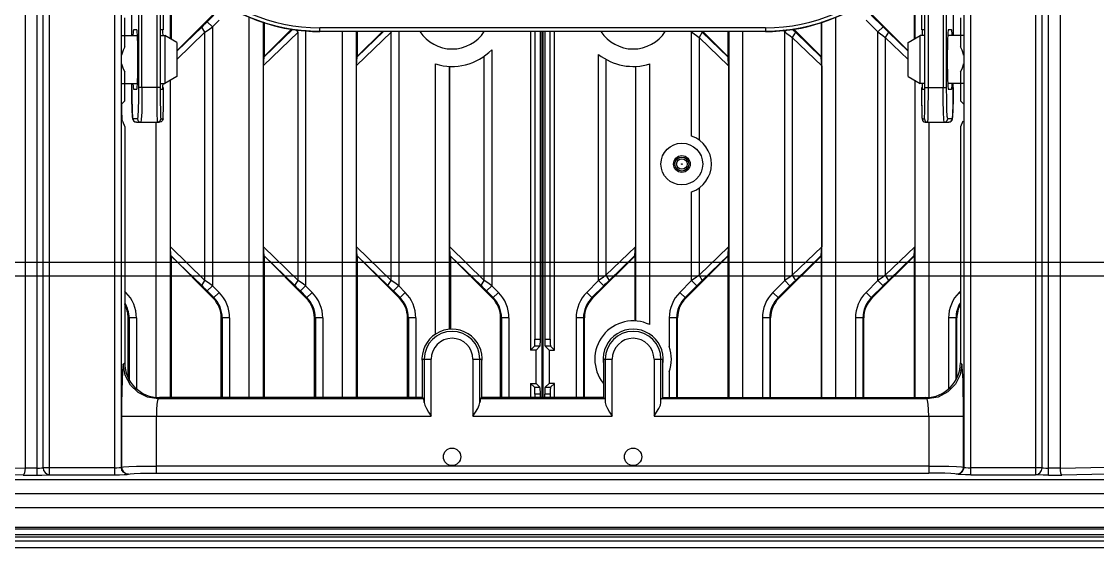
# Model space of a CAD drawing. Header units: millimetres. Extents: x -3132 to 28633, y 682 to 5849.
# Drawn here: x 25236.1 to 25390.6, y 2085.7 to 2161.2 of the extents above; entities that cross this region are included whole.
import ezdxf

# ---------------------------------------------------------------- set-up
doc = ezdxf.new("R2010")
doc.units = ezdxf.units.MM

# ---------------------------------------------------------------- blocks, each defined once
blk = doc.blocks.new('rtjg')
at = {"linetype": 'Continuous'}
for p, q in [((18416.76, 2753.42), (18416.76, 1774.2)), ((18562.02, 1774.2), (18562.02, 2753.42)), ((18415.09, 2752.42), (18415.09, 1775.2)), ((18417.67, 1775.24), (18417.67, 2752.38)), ((18561.11, 1775.24), (18561.11, 2752.38)), ((18563.69, 2752.42), (18563.69, 1775.2)), ((18418.59, 1774.24), (18418.59, 1885.76)), ((18560.19, 1885.76), (18560.19, 1774.24)), ((18427.91, 1877.5), (18427.91, 1774.24)), ((18428.91, 1775.3), (18428.91, 1877.5)), ((18549.87, 1877.5), (18549.87, 1775.3)), ((18550.87, 1774.24), (18550.87, 1877.5)), ((18431.37, 1863.81), (18431.37, 1829.81)), ((18547.41, 1829.81), (18547.41, 1863.81)), ((18431.87, 1829.81), (18431.87, 1859.04)), ((18546.91, 1859.04), (18546.91, 1829.81)), ((18430.41, 1837.26), (18430.41, 1852.05)), ((18548.37, 1852.05), (18548.37, 1837.26)), ((18433.99, 1848.16), (18433.99, 1829.81)), ((18434.49, 1848.16), (18434.49, 1829.81)), ((18544.29, 1829.81), (18544.29, 1848.16)), ((18544.79, 1829.26), (18544.79, 1848.16)), ((18434.97, 1838.06), (18434.97, 1844.44)), ((18435.9, 1844.47), (18435.9, 1836.83)), ((18436.04, 1844.47), (18436.04, 1836.75)), ((18542.74, 1844.47), (18542.74, 1836.75)), ((18542.88, 1836.83), (18542.88, 1844.47)), ((18543.81, 1844.44), (18543.81, 1838.06)), ((18442.09, 1840.28), (18436.89, 1835.07)), ((18441.24, 1839.23), (18442.19, 1840.18)), ((18538.28, 1838.5), (18536.59, 1840.18)), ((18541.89, 1835.07), (18536.68, 1840.28)), ((18429.39, 1835.6), (18429.39, 1839.76)), ((18441.24, 1839.23), (18441.98, 1838.49)), ((18441.98, 1838.49), (18442.93, 1839.44)), ((18447.27, 1785.31), (18447.27, 1839.92)), ((18449.27, 1839.19), (18449.27, 1785.31)), ((18449.41, 1839.15), (18449.41, 1834.22)), ((18529.37, 1839.15), (18529.37, 1834.22)), ((18529.51, 1785.31), (18529.51, 1839.19)), ((18531.51, 1785.31), (18531.51, 1839.92)), ((18535.84, 1839.44), (18537.53, 1837.75)), ((18549.39, 1839.76), (18549.39, 1835.6)), ((18428.95, 1837.26), (18431.21, 1837.26)), ((18431.13, 1838.06), (18430.66, 1838.06)), ((18434.57, 1837.26), (18435.16, 1837.26)), ((18434.85, 1838.06), (18434.61, 1838.06)), ((18436.89, 1836.26), (18435.16, 1837.26)), ((18435.16, 1837.26), (18435.16, 1830.36)), ((18436.88, 1833.82), (18440.91, 1837.71)), ((18440.45, 1838.46), (18436.89, 1835.02)), ((18440.91, 1837.71), (18440.45, 1838.46)), ((18440.91, 1802.12), (18440.91, 1837.71)), ((18441.98, 1838.49), (18441.98, 1801.34)), ((18449.32, 1832.92), (18454.28, 1837.71)), ((18453.52, 1838.17), (18449.39, 1834.19)), ((18453.37, 1838.18), (18449.41, 1834.22)), ((18454.28, 1837.71), (18454.03, 1838.12)), ((18454.28, 1802.12), (18454.28, 1837.71)), ((18455.35, 1838.01), (18455.35, 1801.34)), ((18521.39, 1838.36), (18457.39, 1838.36)), ((18457.39, 1837.86), (18457.39, 1838.36)), ((18457.39, 1837.86), (18521.39, 1837.86)), ((18460.64, 1785.31), (18460.64, 1837.83)), ((18462.64, 1837.83), (18462.64, 1785.31)), ((18462.69, 1832.92), (18467.65, 1837.71)), ((18466.54, 1837.83), (18462.76, 1834.19)), ((18462.78, 1837.83), (18462.78, 1834.22)), ((18466.39, 1837.83), (18462.78, 1834.22)), ((18467.65, 1837.71), (18467.58, 1837.83)), ((18467.81, 1837.83), (18467.65, 1837.71)), ((18467.65, 1802.12), (18467.65, 1837.71)), ((18468.73, 1837.83), (18468.73, 1801.34)), ((18487.67, 1837.83), (18487.67, 1792.11)), ((18488.29, 1837.83), (18488.29, 1793.68)), ((18489.07, 1793.68), (18489.07, 1837.83)), ((18489.29, 1837.83), (18489.29, 1785.31)), ((18489.49, 1785.31), (18489.49, 1837.83)), ((18489.71, 1837.83), (18489.71, 1793.68)), ((18490.49, 1793.68), (18490.49, 1837.83)), ((18491.11, 1792.11), (18491.11, 1837.83)), ((18510.79, 1822.82), (18510.79, 1837.75)), ((18512.32, 1837.72), (18511.86, 1836.98)), ((18511.86, 1836.98), (18516.1, 1832.88)), ((18511.86, 1836.98), (18511.86, 1822.27)), ((18512.32, 1837.72), (18512.22, 1837.83)), ((18516.03, 1834.14), (18512.32, 1837.72)), ((18516, 1834.22), (18512.39, 1837.83)), ((18516, 1837.83), (18516, 1834.22)), ((18516.15, 1837.83), (18516.15, 1785.31)), ((18518.14, 1785.31), (18518.14, 1837.83)), ((18521.39, 1838.36), (18521.39, 1837.86)), ((18523.87, 1838.04), (18524.16, 1837.75)), ((18524.16, 1837.75), (18524.51, 1838.1)), ((18524.16, 1802.08), (18524.16, 1837.75)), ((18525.69, 1837.72), (18525.23, 1836.98)), ((18525.23, 1836.98), (18529.47, 1832.88)), ((18525.23, 1836.98), (18525.23, 1802.85)), ((18529.37, 1834.22), (18525.41, 1838.18)), ((18529.4, 1834.14), (18525.69, 1837.72)), ((18537.53, 1837.75), (18538.28, 1838.5)), ((18537.53, 1802.08), (18537.53, 1837.75)), ((18539.06, 1837.72), (18538.6, 1836.98)), ((18538.6, 1836.98), (18541.89, 1833.81)), ((18538.6, 1836.98), (18538.6, 1802.85)), ((18541.89, 1834.99), (18539.06, 1837.72)), ((18541.89, 1836.26), (18543.62, 1837.26)), ((18544.21, 1837.26), (18543.62, 1837.26)), ((18543.62, 1830.36), (18543.62, 1837.26)), ((18544.17, 1838.06), (18543.93, 1838.06)), ((18549.82, 1837.26), (18547.57, 1837.26)), ((18548.12, 1838.06), (18547.65, 1838.06)), ((18436.89, 1836.26), (18436.89, 1831.36)), ((18541.89, 1831.36), (18541.89, 1836.26)), ((18449.32, 1832.92), (18449.39, 1834.19)), ((18449.39, 1834.19), (18449.41, 1834.22)), ((18462.69, 1832.92), (18462.76, 1834.19)), ((18462.76, 1834.19), (18462.78, 1834.22)), ((18481.02, 1802.12), (18481.02, 1834.29)), ((18482.09, 1835.2), (18482.09, 1801.34)), ((18497.42, 1802.08), (18497.42, 1834.54)), ((18516, 1834.22), (18516.03, 1834.14)), ((18516.1, 1832.88), (18516.03, 1834.14)), ((18529.37, 1834.22), (18529.4, 1834.14)), ((18529.47, 1832.88), (18529.4, 1834.14)), ((18449.32, 1806.91), (18449.32, 1832.92)), ((18462.69, 1806.91), (18462.69, 1832.92)), ((18474.01, 1794.37), (18474.01, 1833.17)), ((18476, 1832.82), (18476, 1795.06)), ((18476.06, 1806.91), (18476.06, 1832.82)), ((18498.49, 1833.82), (18498.49, 1802.85)), ((18502.73, 1832.82), (18502.73, 1806.95)), ((18502.78, 1796.3), (18502.78, 1832.82)), ((18504.77, 1795.77), (18504.77, 1833.17)), ((18516.1, 1832.88), (18516.1, 1806.95)), ((18529.47, 1832.88), (18529.47, 1806.95)), ((18429.39, 1827.86), (18429.39, 1832.02)), ((18436.89, 1831.36), (18435.16, 1830.36)), ((18435.95, 1806.91), (18435.95, 1830.82)), ((18541.89, 1831.36), (18543.62, 1830.36)), ((18542.84, 1830.81), (18542.84, 1806.95)), ((18549.39, 1832.02), (18549.39, 1827.86)), ((18428.95, 1830.36), (18431.21, 1830.36)), ((18430.41, 1829.52), (18430.41, 1830.36)), ((18430.42, 1828.09), (18430.41, 1829.81)), ((18430.41, 1829.52), (18430.41, 1829.01)), ((18430.66, 1829.56), (18431.13, 1829.56)), ((18434.49, 1829.81), (18431.37, 1829.81)), ((18434.57, 1830.36), (18435.16, 1830.36)), ((18434.61, 1829.56), (18434.85, 1829.56)), ((18434.97, 1829.28), (18434.97, 1829.81)), ((18434.97, 1828.81), (18434.97, 1829.48)), ((18435.9, 1830.79), (18435.9, 1785.31)), ((18542.88, 1785.31), (18542.88, 1830.79)), ((18544.21, 1830.36), (18543.62, 1830.36)), ((18543.81, 1829.81), (18543.81, 1828.89)), ((18543.93, 1829.56), (18544.17, 1829.56)), ((18544.29, 1829.81), (18547.41, 1829.81)), ((18546.92, 1827.9), (18546.91, 1829.81)), ((18549.82, 1830.36), (18547.57, 1830.36)), ((18547.65, 1829.56), (18548.12, 1829.56)), ((18428.96, 1827.43), (18429.39, 1827.86)), ((18430.46, 1826.61), (18430.42, 1828.09)), ((18434.96, 1828.35), (18434.97, 1828.99)), ((18434.96, 1827.89), (18434.96, 1828.53)), ((18549.82, 1827.43), (18549.39, 1827.86)), ((18430.51, 1825.64), (18430.46, 1826.61)), ((18434.94, 1826.5), (18434.95, 1826.97)), ((18434.95, 1827.32), (18434.96, 1827.69)), ((18429.05, 1824.96), (18429.05, 1824.96)), ((18429.06, 1824.96), (18429.39, 1824.16)), ((18430.57, 1825.31), (18430.51, 1825.64)), ((18431.21, 1825.31), (18430.57, 1825.31)), ((18430.64, 1825.05), (18430.57, 1825.31)), ((18431.07, 1824.81), (18434.39, 1824.81)), ((18433.9, 1785.37), (18433.9, 1824.81)), ((18434.28, 1824.86), (18434.07, 1824.81)), ((18434.57, 1825.31), (18434.89, 1825.31)), ((18543.89, 1825.31), (18544.21, 1825.31)), ((18543.89, 1825.31), (18543.96, 1825.06)), ((18543.96, 1825.06), (18544.14, 1824.88)), ((18544.14, 1824.88), (18544.39, 1824.81)), ((18544.39, 1824.81), (18547.71, 1824.81)), ((18544.48, 1824.87), (18544.71, 1824.81)), ((18544.88, 1785.39), (18544.88, 1824.81)), ((18547.06, 1824.81), (18547, 1825.19)), ((18547.56, 1825.31), (18547.5, 1825.64)), ((18548.21, 1825.31), (18547.56, 1825.31)), ((18547.71, 1824.81), (18547.9, 1824.85)), ((18548.21, 1825.31), (18548.15, 1825.07)), ((18549.72, 1824.96), (18549.39, 1824.16)), ((18549.73, 1824.96), (18549.72, 1824.96)), ((18429.39, 1824.16), (18429.39, 1790.31)), ((18549.39, 1824.16), (18549.39, 1790.31)), ((18511.86, 1815.35), (18511.86, 1802.85)), ((18510.79, 1802.08), (18510.79, 1814.8)), ((18440.91, 1802.12), (18435.95, 1806.91)), ((18436.02, 1805.64), (18435.95, 1806.91)), ((18454.28, 1802.12), (18449.32, 1806.91)), ((18449.39, 1805.64), (18449.32, 1806.91)), ((18467.65, 1802.12), (18462.69, 1806.91)), ((18462.76, 1805.64), (18462.69, 1806.91)), ((18481.02, 1802.12), (18476.06, 1806.91)), ((18476.13, 1805.65), (18476.06, 1806.91)), ((18502.73, 1806.95), (18498.49, 1802.85)), ((18502.66, 1805.69), (18502.73, 1806.95)), ((18516.1, 1806.95), (18511.86, 1802.85)), ((18516.03, 1805.69), (18516.1, 1806.95)), ((18529.47, 1806.95), (18525.23, 1802.85)), ((18529.4, 1805.69), (18529.47, 1806.95)), ((18542.84, 1806.95), (18538.6, 1802.85)), ((18542.77, 1805.69), (18542.84, 1806.95)), ((18436.02, 1805.65), (18440.45, 1801.37)), ((18436.02, 1805.63), (18436.04, 1805.63)), ((18436.04, 1805.63), (18436.04, 1785.31)), ((18436.04, 1805.62), (18442.09, 1799.55)), ((18449.39, 1805.65), (18453.82, 1801.37)), ((18449.39, 1805.63), (18449.41, 1805.63)), ((18449.41, 1805.63), (18449.41, 1785.31)), ((18449.41, 1805.62), (18455.46, 1799.55)), ((18462.76, 1805.65), (18467.19, 1801.37)), ((18462.76, 1805.63), (18462.78, 1805.63)), ((18462.78, 1805.63), (18462.78, 1785.31)), ((18462.78, 1805.62), (18468.83, 1799.55)), ((18476.13, 1805.65), (18480.56, 1801.37)), ((18476.13, 1805.65), (18476.15, 1805.61)), ((18476.15, 1805.61), (18482.2, 1799.55)), ((18476.15, 1805.61), (18476.15, 1795.06)), ((18496.57, 1799.55), (18502.63, 1805.61)), ((18498.95, 1802.11), (18502.66, 1805.69)), ((18502.63, 1805.61), (18502.66, 1805.69)), ((18502.63, 1805.61), (18502.63, 1796.3)), ((18509.94, 1799.55), (18516, 1805.61)), ((18512.32, 1802.11), (18516.03, 1805.69)), ((18516, 1805.61), (18516.03, 1805.69)), ((18516, 1805.61), (18516, 1785.31)), ((18523.31, 1799.55), (18529.37, 1805.61)), ((18525.69, 1802.11), (18529.4, 1805.69)), ((18529.37, 1805.61), (18529.4, 1805.69)), ((18529.37, 1805.61), (18529.37, 1785.31)), ((18536.68, 1799.55), (18542.74, 1805.61)), ((18539.06, 1802.11), (18542.77, 1805.69)), ((18542.74, 1805.61), (18542.77, 1805.69)), ((18542.74, 1805.61), (18542.74, 1785.31)), ((18440.45, 1801.37), (18440.91, 1802.12)), ((18453.82, 1801.37), (18454.28, 1802.12)), ((18467.19, 1801.37), (18467.65, 1802.12)), ((18480.56, 1801.37), (18481.02, 1802.12)), ((18497.42, 1802.08), (18495.73, 1800.39)), ((18498.17, 1801.34), (18497.42, 1802.08)), ((18498.49, 1802.85), (18498.95, 1802.11)), ((18510.79, 1802.08), (18509.1, 1800.39)), ((18511.54, 1801.34), (18510.79, 1802.08)), ((18511.86, 1802.85), (18512.32, 1802.11)), ((18524.16, 1802.08), (18522.47, 1800.39)), ((18524.91, 1801.34), (18524.16, 1802.08)), ((18525.23, 1802.85), (18525.69, 1802.11)), ((18537.53, 1802.08), (18535.84, 1800.39)), ((18538.28, 1801.34), (18537.53, 1802.08)), ((18538.6, 1802.85), (18539.06, 1802.11)), ((18429.56, 1800.39), (18429.39, 1800.57)), ((18429.39, 1800.22), (18429.56, 1800.39)), ((18441.98, 1801.34), (18441.24, 1800.6)), ((18441.24, 1800.6), (18442.19, 1799.65)), ((18442.93, 1800.39), (18441.98, 1801.34)), ((18442.09, 1799.55), (18442.93, 1800.39)), ((18455.35, 1801.34), (18454.61, 1800.6)), ((18454.61, 1800.6), (18455.56, 1799.65)), ((18456.3, 1800.39), (18455.35, 1801.34)), ((18455.46, 1799.55), (18456.3, 1800.39)), ((18467.98, 1800.6), (18468.72, 1801.34)), ((18467.98, 1800.6), (18468.93, 1799.65)), ((18469.67, 1800.39), (18468.73, 1801.34)), ((18468.83, 1799.55), (18469.67, 1800.39)), ((18482.09, 1801.34), (18481.35, 1800.6)), ((18481.35, 1800.6), (18482.3, 1799.65)), ((18483.04, 1800.39), (18482.09, 1801.34)), ((18482.2, 1799.55), (18483.04, 1800.39)), ((18495.73, 1800.39), (18496.57, 1799.55)), ((18498.17, 1801.34), (18496.48, 1799.65)), ((18509.1, 1800.39), (18509.94, 1799.55)), ((18511.54, 1801.34), (18509.85, 1799.65)), ((18522.47, 1800.39), (18523.31, 1799.55)), ((18524.91, 1801.34), (18523.22, 1799.65)), ((18535.84, 1800.39), (18536.68, 1799.55)), ((18538.28, 1801.34), (18536.59, 1799.65)), ((18549.39, 1800.57), (18549.21, 1800.39)), ((18549.21, 1800.39), (18549.39, 1800.22)), ((18431.08, 1796.73), (18429.89, 1796.73)), ((18429.89, 1788.2), (18429.89, 1796.73)), ((18430.03, 1796.73), (18430.03, 1787.88)), ((18431.08, 1796.73), (18431.08, 1786.6)), ((18444.45, 1796.73), (18443.26, 1796.73)), ((18443.26, 1785.31), (18443.26, 1796.73)), ((18443.4, 1796.73), (18443.4, 1785.31)), ((18444.45, 1796.73), (18444.45, 1785.31)), ((18457.82, 1796.73), (18456.63, 1796.73)), ((18456.63, 1785.31), (18456.63, 1796.73)), ((18456.77, 1796.73), (18456.77, 1785.31)), ((18457.82, 1796.73), (18457.82, 1785.31)), ((18471.19, 1796.73), (18470, 1796.73)), ((18470, 1785.31), (18470, 1796.73)), ((18470.14, 1796.73), (18470.14, 1785.31)), ((18471.19, 1796.73), (18471.19, 1785.31)), ((18484.56, 1796.73), (18483.37, 1796.73)), ((18483.37, 1785.31), (18483.37, 1796.73)), ((18483.51, 1796.73), (18483.51, 1785.31)), ((18484.56, 1796.73), (18484.56, 1785.31)), ((18495.4, 1796.73), (18494.22, 1796.73)), ((18494.22, 1796.73), (18494.22, 1785.31)), ((18495.27, 1796.73), (18495.27, 1785.31)), ((18495.4, 1785.31), (18495.4, 1796.73)), ((18508.77, 1796.73), (18507.59, 1796.73)), ((18507.59, 1796.73), (18507.59, 1792.61)), ((18508.64, 1796.73), (18508.64, 1785.31)), ((18508.77, 1785.31), (18508.77, 1796.73)), ((18522.14, 1796.73), (18520.96, 1796.73)), ((18520.96, 1796.73), (18520.96, 1785.31)), ((18522.01, 1796.73), (18522.01, 1785.31)), ((18522.14, 1785.31), (18522.14, 1796.73)), ((18535.51, 1796.73), (18534.33, 1796.73)), ((18534.33, 1796.73), (18534.33, 1785.31)), ((18535.38, 1796.73), (18535.38, 1785.31)), ((18535.51, 1785.31), (18535.51, 1796.73)), ((18548.88, 1796.73), (18547.7, 1796.73)), ((18547.7, 1796.73), (18547.7, 1786.63)), ((18548.75, 1796.73), (18548.75, 1787.98)), ((18548.88, 1788.25), (18548.88, 1796.73)), ((18488.24, 1792.68), (18487.67, 1792.11)), ((18489.02, 1792.68), (18488.24, 1792.68)), ((18488.29, 1793.68), (18489.07, 1793.68)), ((18489.02, 1792.68), (18488.45, 1792.11)), ((18489.71, 1793.68), (18490.49, 1793.68)), ((18490.54, 1792.68), (18489.76, 1792.68)), ((18490.33, 1792.11), (18489.76, 1792.68)), ((18491.11, 1792.11), (18490.54, 1792.68)), ((18472.14, 1790.81), (18473.38, 1790.81)), ((18472.14, 1785.31), (18472.14, 1790.81)), ((18472.38, 1790.81), (18472.38, 1784.59)), ((18473.38, 1782.62), (18473.38, 1790.81)), ((18479.39, 1790.81), (18480.64, 1790.81)), ((18479.39, 1790.81), (18479.39, 1782.62)), ((18480.39, 1784.59), (18480.39, 1790.81)), ((18480.64, 1790.81), (18480.64, 1785.31)), ((18488.45, 1792.11), (18487.67, 1792.11)), ((18488.45, 1787.35), (18488.45, 1792.11)), ((18490.33, 1792.11), (18491.11, 1792.11)), ((18490.33, 1792.11), (18490.33, 1787.35)), ((18498.14, 1790.81), (18499.38, 1790.81)), ((18498.14, 1790.81), (18498.14, 1785.31)), ((18498.38, 1790.81), (18498.38, 1784.59)), ((18499.38, 1782.62), (18499.38, 1790.81)), ((18505.39, 1790.81), (18506.64, 1790.81)), ((18505.39, 1790.81), (18505.39, 1782.62)), ((18506.39, 1784.59), (18506.39, 1790.81)), ((18506.64, 1785.31), (18506.64, 1790.81)), ((18429.19, 1790.11), (18429.39, 1790.31)), ((18549.39, 1790.31), (18549.58, 1790.11)), ((18507.59, 1789.01), (18507.59, 1785.31)), ((18487.67, 1787.35), (18488.45, 1787.35)), ((18488.24, 1786.78), (18487.67, 1787.35)), ((18487.67, 1787.35), (18487.67, 1785.31)), ((18488.24, 1786.78), (18489.02, 1786.78)), ((18489.02, 1786.78), (18488.45, 1787.35)), ((18490.33, 1787.35), (18489.76, 1786.78)), ((18489.76, 1786.78), (18490.54, 1786.78)), ((18491.11, 1787.35), (18490.33, 1787.35)), ((18491.11, 1787.35), (18490.54, 1786.78)), ((18491.11, 1785.31), (18491.11, 1787.35)), ((18434.39, 1785.31), (18434.19, 1785.11)), ((18472.33, 1785.11), (18434.19, 1785.11)), ((18472.14, 1785.31), (18434.39, 1785.31)), ((18472.33, 1785.11), (18472.14, 1785.31)), ((18480.44, 1785.11), (18480.64, 1785.31)), ((18498.33, 1785.11), (18480.44, 1785.11)), ((18498.14, 1785.31), (18480.64, 1785.31)), ((18489.07, 1785.78), (18488.29, 1785.78)), ((18488.29, 1785.78), (18488.29, 1785.31)), ((18489.07, 1785.31), (18489.07, 1785.78)), ((18490.49, 1785.78), (18489.71, 1785.78)), ((18489.71, 1785.31), (18489.71, 1785.78)), ((18490.49, 1785.78), (18490.49, 1785.31)), ((18498.33, 1785.11), (18498.14, 1785.31)), ((18506.44, 1785.11), (18506.64, 1785.31)), ((18544.59, 1785.11), (18506.44, 1785.11)), ((18506.64, 1785.31), (18544.39, 1785.31)), ((18544.59, 1785.11), (18544.39, 1785.31)), ((18428.94, 1782.62), (18473.38, 1782.62)), ((18428.94, 1782.62), (18428.94, 1775.34)), ((18433.94, 1774.48), (18433.94, 1782.62)), ((18479.39, 1782.62), (18499.38, 1782.62)), ((18505.39, 1782.62), (18549.84, 1782.62)), ((18544.84, 1782.62), (18544.84, 1774.48)), ((18549.84, 1775.34), (18549.84, 1782.62)), ((18406.27, 1775.39), (18415.09, 1775.2)), ((18415.09, 1775.2), (18415.07, 1774.83)), ((18416.76, 1775.2), (18415.09, 1775.2)), ((18427.91, 1775.24), (18417.67, 1775.24)), ((18428.94, 1775.34), (18428.91, 1775.3)), ((18544.84, 1775.47), (18433.94, 1775.47)), ((18561.11, 1775.24), (18550.87, 1775.24)), ((18563.69, 1775.2), (18562.02, 1775.2)), ((18563.69, 1775.2), (18572.51, 1775.39)), ((18563.69, 1775.2), (18563.71, 1774.83)), ((18414.8, 1774.2), (18405.74, 1774.39)), ((18414.8, 1774.2), (18416.76, 1774.2)), ((18418.59, 1774.24), (18427.91, 1774.24)), ((18429.91, 1774.31), (18429.94, 1774.34)), ((18433.94, 1774.48), (18544.84, 1774.48)), ((18548.87, 1774.31), (18548.84, 1774.34)), ((18550.87, 1774.24), (18560.19, 1774.24)), ((18562.02, 1774.2), (18563.97, 1774.2)), ((18573.04, 1774.39), (18563.97, 1774.2)), ((18595.16, 1773.53), (18383.62, 1773.53)), ((18382.39, 1771.53), (18596.39, 1771.53)), ((18597.56, 1769.5), (18381.21, 1769.5)), ((18377.29, 1766.5), (18601.49, 1766.5)), ((18601.08, 1765.62), (18377.7, 1765.62)), ((18377.7, 1765.33), (18601.08, 1765.33)), ((18239.39, 1763.81), (18739.39, 1763.81))]:
    blk.add_line(p, q, dxfattribs=at)
for points in [[(18441.24, 1839.23), (18440.97, 1838.96), (18440.71, 1838.71), (18440.45, 1838.46)], [(18440.91, 1837.71), (18441.26, 1837.96), (18441.62, 1838.22), (18441.98, 1838.49)], [(18510.79, 1837.75), (18511.15, 1837.49), (18511.51, 1837.23), (18511.86, 1836.98)], [(18524.16, 1837.75), (18524.52, 1837.49), (18524.88, 1837.23), (18525.23, 1836.98)], [(18525.69, 1837.72), (18525.44, 1837.97), (18525.24, 1838.16)], [(18537.53, 1837.75), (18537.89, 1837.49), (18538.25, 1837.23), (18538.6, 1836.98)], [(18539.06, 1837.72), (18538.81, 1837.97), (18538.55, 1838.23), (18538.28, 1838.5)], [(18429.39, 1835.6), (18429.16, 1835.15), (18429.01, 1834.7), (18428.95, 1834.44)], [(18549.82, 1834.44), (18549.77, 1834.7), (18549.62, 1835.15), (18549.39, 1835.6)], [(18428.95, 1833.18), (18429.01, 1832.91), (18429.16, 1832.47), (18429.39, 1832.02)], [(18549.39, 1832.02), (18549.62, 1832.47), (18549.77, 1832.91), (18549.82, 1833.18)], [(18431.37, 1829.81), (18431.36, 1828.11), (18431.33, 1826.64), (18431.28, 1825.65), (18431.21, 1825.31)], [(18431.87, 1829.81), (18431.86, 1827.9), (18431.83, 1826.27), (18431.77, 1825.19), (18431.71, 1824.81)], [(18433.99, 1829.81), (18433.99, 1828.43), (18434, 1827.29), (18434.01, 1826.4), (18434.02, 1825.75), (18434.03, 1825.29), (18434.04, 1825), (18434.06, 1824.85), (18434.07, 1824.81)], [(18434.49, 1829.81), (18434.49, 1828.57), (18434.5, 1827.55), (18434.51, 1826.74), (18434.52, 1826.15), (18434.53, 1825.74), (18434.54, 1825.49), (18434.56, 1825.35), (18434.57, 1825.31)], [(18543.81, 1829.81), (18543.81, 1828.57), (18543.82, 1827.55), (18543.83, 1826.74), (18543.84, 1826.15), (18543.86, 1825.74), (18543.87, 1825.49), (18543.88, 1825.35), (18543.89, 1825.31)], [(18544.24, 1825.68), (18544.26, 1826.06), (18544.27, 1826.5), (18544.27, 1826.96), (18544.28, 1827.44), (18544.28, 1827.91), (18544.29, 1828.37), (18544.29, 1828.84), (18544.29, 1829.32), (18544.29, 1829.81)], [(18544.76, 1825.64), (18544.77, 1826.13), (18544.77, 1826.65), (18544.78, 1827.17), (18544.78, 1827.69), (18544.79, 1828.21), (18544.79, 1828.73), (18544.79, 1829.26)], [(18547.5, 1825.64), (18547.45, 1826.61), (18547.42, 1828.09), (18547.41, 1829.81)], [(18548.27, 1825.6), (18548.28, 1825.74), (18548.29, 1825.9), (18548.3, 1826.08), (18548.31, 1826.29), (18548.32, 1826.53), (18548.33, 1826.79), (18548.33, 1827.07), (18548.34, 1827.38), (18548.35, 1827.71), (18548.35, 1828.07), (18548.36, 1828.44), (18548.36, 1828.84), (18548.37, 1829.25), (18548.37, 1829.68), (18548.37, 1830.36)], [(18548.37, 1829.81), (18548.35, 1828.11), (18548.32, 1826.64)], [(18429.05, 1824.96), (18429.03, 1825.1), (18429, 1825.54), (18428.97, 1826.22), (18428.96, 1827.06), (18428.95, 1827.92)], [(18430.41, 1829.01), (18430.42, 1828.53), (18430.42, 1828.08), (18430.43, 1827.65), (18430.44, 1827.26), (18430.45, 1826.9), (18430.46, 1826.58), (18430.47, 1826.3), (18430.48, 1826.05), (18430.49, 1825.83), (18430.51, 1825.65), (18430.52, 1825.51), (18430.53, 1825.38), (18430.55, 1825.28), (18430.58, 1825.18), (18430.65, 1825.02), (18430.83, 1824.87), (18431.07, 1824.81)], [(18434.95, 1826.96), (18434.96, 1827.44), (18434.96, 1828.1)], [(18543.81, 1828.89), (18543.81, 1828.39), (18543.82, 1827.92), (18543.82, 1827.49), (18543.83, 1827.1), (18543.83, 1826.74), (18543.84, 1826.42), (18543.84, 1826.15), (18543.85, 1825.91), (18543.86, 1825.71), (18543.86, 1825.55), (18543.87, 1825.43), (18543.88, 1825.33), (18543.89, 1825.25), (18543.92, 1825.13), (18544.06, 1824.93), (18544.34, 1824.81), (18544.39, 1824.81)], [(18547, 1825.19), (18546.95, 1826.27), (18546.92, 1827.9)], [(18434.92, 1825.61), (18434.92, 1825.76), (18434.93, 1825.94), (18434.93, 1826.15), (18434.94, 1826.39), (18434.95, 1826.66)], [(18434.92, 1825.68), (18434.93, 1826.06), (18434.94, 1826.5)], [(18548.32, 1826.64), (18548.27, 1825.65), (18548.21, 1825.31)], [(18431.07, 1824.81), (18430.82, 1824.87), (18430.64, 1825.05)], [(18431.21, 1825.31), (18431.28, 1825.07), (18431.46, 1824.88), (18431.71, 1824.81)], [(18434.57, 1825.31), (18434.5, 1825.06), (18434.32, 1824.88), (18434.28, 1824.86)], [(18434.89, 1825.31), (18434.82, 1825.06), (18434.64, 1824.88), (18434.39, 1824.81)], [(18434.89, 1825.31), (18434.91, 1825.41), (18434.92, 1825.68)], [(18544.21, 1825.31), (18544.23, 1825.41), (18544.24, 1825.68)], [(18544.21, 1825.31), (18544.28, 1825.06), (18544.48, 1824.87)], [(18544.71, 1824.81), (18544.73, 1824.93), (18544.74, 1825.23), (18544.76, 1825.64)], [(18547.06, 1824.81), (18547.31, 1824.87), (18547.49, 1825.05), (18547.56, 1825.31)], [(18548.15, 1825.07), (18547.97, 1824.88), (18547.71, 1824.81)], [(18547.9, 1824.85), (18548.07, 1824.96), (18548.17, 1825.1), (18548.21, 1825.21), (18548.23, 1825.29), (18548.24, 1825.38), (18548.25, 1825.48), (18548.27, 1825.6)], [(18441.98, 1801.34), (18441.62, 1801.61), (18441.26, 1801.87), (18440.91, 1802.12)], [(18455.35, 1801.34), (18454.99, 1801.61), (18454.63, 1801.87), (18454.28, 1802.12)], [(18468.73, 1801.34), (18468.36, 1801.61), (18468.01, 1801.87), (18467.65, 1802.12)], [(18482.09, 1801.34), (18481.73, 1801.61), (18481.37, 1801.87), (18481.02, 1802.12)], [(18498.49, 1802.85), (18498.14, 1802.6), (18497.78, 1802.35), (18497.42, 1802.08)], [(18498.17, 1801.34), (18498.44, 1801.61), (18498.7, 1801.86), (18498.95, 1802.11)], [(18511.86, 1802.85), (18511.51, 1802.6), (18511.15, 1802.35), (18510.79, 1802.08)], [(18511.54, 1801.34), (18511.81, 1801.61), (18512.07, 1801.86), (18512.32, 1802.11)], [(18525.23, 1802.85), (18524.88, 1802.6), (18524.52, 1802.35), (18524.16, 1802.08)], [(18524.91, 1801.34), (18525.18, 1801.61), (18525.44, 1801.86), (18525.69, 1802.11)], [(18538.6, 1802.85), (18538.25, 1802.6), (18537.89, 1802.35), (18537.53, 1802.08)], [(18538.28, 1801.34), (18538.55, 1801.61), (18538.81, 1801.86), (18539.06, 1802.11)], [(18440.45, 1801.37), (18440.71, 1801.12), (18440.97, 1800.87), (18441.24, 1800.6)], [(18453.82, 1801.37), (18454.08, 1801.12), (18454.34, 1800.87), (18454.61, 1800.6)], [(18467.19, 1801.37), (18467.45, 1801.12), (18467.71, 1800.87), (18467.98, 1800.6)], [(18480.56, 1801.37), (18480.82, 1801.12), (18481.08, 1800.87), (18481.35, 1800.6)], [(18429.19, 1790.11), (18429.13, 1789.81), (18429.07, 1789.03), (18429.01, 1787.83), (18428.97, 1786.27), (18428.95, 1784.49), (18428.94, 1782.62)], [(18434.19, 1785.11), (18432.65, 1785.36), (18431.3, 1786.04), (18430.2, 1787.11), (18429.46, 1788.52), (18429.19, 1790.11)], [(18549.58, 1790.11), (18549.34, 1788.57), (18548.66, 1787.22), (18547.59, 1786.12), (18546.18, 1785.38), (18544.59, 1785.11)], [(18549.84, 1782.62), (18549.83, 1784.49), (18549.8, 1786.27), (18549.76, 1787.83), (18549.71, 1789.03), (18549.65, 1789.81), (18549.58, 1790.11)], [(18434.19, 1785.11), (18434.09, 1784.9), (18434.01, 1784.35), (18433.96, 1783.55), (18433.94, 1782.62)], [(18472.38, 1784.59), (18472.48, 1784.22), (18472.7, 1783.76), (18473.01, 1783.22), (18473.38, 1782.62)], [(18479.39, 1782.62), (18479.77, 1783.22), (18480.08, 1783.76), (18480.3, 1784.22), (18480.39, 1784.59)], [(18498.38, 1784.59), (18498.48, 1784.22), (18498.7, 1783.76), (18499.01, 1783.22), (18499.38, 1782.62)], [(18505.39, 1782.62), (18505.77, 1783.22), (18506.08, 1783.76), (18506.3, 1784.22), (18506.39, 1784.59)], [(18544.84, 1782.62), (18544.82, 1783.55), (18544.77, 1784.35), (18544.68, 1784.9), (18544.59, 1785.11)], [(18416.76, 1775.2), (18417.13, 1775.2), (18417.45, 1775.22), (18417.67, 1775.24)], [(18417.67, 1775.24), (18417.75, 1774.86), (18417.95, 1774.54), (18418.24, 1774.32), (18418.59, 1774.24)], [(18427.91, 1775.24), (18428.28, 1775.24), (18428.6, 1775.26), (18428.82, 1775.28), (18428.91, 1775.3)], [(18429.91, 1774.31), (18429.53, 1774.38), (18429.21, 1774.59), (18428.99, 1774.91), (18428.91, 1775.3)], [(18428.94, 1775.34), (18429.23, 1775.38), (18429.96, 1775.42), (18431.06, 1775.45), (18432.43, 1775.47), (18433.94, 1775.47)], [(18428.94, 1775.34), (18429.01, 1774.96), (18429.22, 1774.65), (18429.55, 1774.42), (18429.94, 1774.34)], [(18544.84, 1775.47), (18546.35, 1775.47), (18547.72, 1775.45), (18548.82, 1775.42), (18549.55, 1775.38), (18549.84, 1775.34)], [(18548.84, 1774.34), (18549.21, 1774.41), (18549.53, 1774.62), (18549.76, 1774.95), (18549.84, 1775.34)], [(18549.87, 1775.3), (18549.8, 1774.93), (18549.59, 1774.61), (18549.27, 1774.39), (18548.87, 1774.31)], [(18549.87, 1775.3), (18549.96, 1775.28), (18550.18, 1775.26), (18550.5, 1775.24), (18550.87, 1775.24)], [(18560.19, 1774.24), (18560.54, 1774.32), (18560.83, 1774.54), (18561.03, 1774.86), (18561.11, 1775.24)], [(18561.11, 1775.24), (18561.32, 1775.22), (18561.65, 1775.2), (18562.02, 1775.2)], [(18415.07, 1774.83), (18415, 1774.51), (18414.92, 1774.29), (18414.8, 1774.2)], [(18416.76, 1774.2), (18417.51, 1774.2), (18418.15, 1774.22), (18418.59, 1774.24)], [(18427.91, 1774.24), (18428.66, 1774.24), (18429.3, 1774.26), (18429.74, 1774.28), (18429.91, 1774.31)], [(18429.94, 1774.34), (18430.17, 1774.38), (18430.75, 1774.42), (18431.64, 1774.45), (18432.74, 1774.47), (18433.94, 1774.48)], [(18548.84, 1774.34), (18548.61, 1774.38), (18548.02, 1774.42), (18547.15, 1774.45), (18546.05, 1774.47), (18544.84, 1774.48)], [(18550.87, 1774.24), (18550.12, 1774.24), (18549.48, 1774.26), (18549.05, 1774.28), (18548.87, 1774.31)], [(18562.02, 1774.2), (18561.27, 1774.2), (18560.63, 1774.22), (18560.19, 1774.24)], [(18563.71, 1774.83), (18563.77, 1774.51), (18563.86, 1774.29), (18563.97, 1774.2)]]:
    blk.add_lwpolyline(points, dxfattribs=at)
for centre, radius in [((18509.39, 1818.81), 3), ((18509.39, 1818.81), 1.2), ((18509.39, 1818.81), 1), ((18509.39, 1818.81), 0.75), ((18509.39, 1818.81), 0.05), ((18476.39, 1776.81), 1.25), ((18502.39, 1776.81), 1.25)]:
    blk.add_circle(centre, radius, dxfattribs=at)
for centre, radius, start, end in [((18457.39, 1863.81), 25.98, 180, 270), ((18457.39, 1863.81), 25.95, 180, 270), ((18457.39, 1863.81), 25.45, 180, 270), ((18521.39, 1863.81), 25.98, 270, 0), ((18521.39, 1863.81), 25.95, 270, 0), ((18521.39, 1863.81), 25.45, 270, 0), ((18457.39, 1863.81), 26, 233.743, 270), ((18521.39, 1863.81), 26, 270, 306.257), ((18476.39, 1840.81), 5.5, 212.8376, 327.1529), ((18502.39, 1840.81), 5.5, 212.8376, 327.1529), ((18476.39, 1840.81), 8, 252.6994, 315.4813), ((18502.39, 1840.81), 8, 231.6241, 287.3006), ((18509.39, 1818.81), 4.25, 289.2824, 70.7176), ((18425.89, 1796.73), 5.19, 0, 45), ((18439.26, 1796.73), 5.19, 0, 45), ((18452.63, 1796.73), 5.19, 0, 45), ((18466, 1796.73), 5.19, 0, 45), ((18479.37, 1796.73), 5.19, 0, 45), ((18499.4, 1796.73), 5.19, 135, 180), ((18512.77, 1796.73), 5.19, 135, 180), ((18526.14, 1796.73), 5.19, 135, 180), ((18539.51, 1796.73), 5.19, 135, 180), ((18552.88, 1796.73), 5.19, 135, 180), ((18425.89, 1796.73), 4.13, 0, 31.9694), ((18425.89, 1796.73), 4, 0, 28.8834), ((18439.26, 1796.73), 4, 0, 45), ((18439.26, 1796.73), 4.13, 0, 45), ((18452.63, 1796.73), 4, 0, 45), ((18452.63, 1796.73), 4.13, 0, 45), ((18466, 1796.73), 4, 0, 45), ((18466, 1796.73), 4.13, 0, 45), ((18479.37, 1796.73), 4, 0, 45), ((18479.37, 1796.73), 4.13, 0, 45), ((18499.4, 1796.73), 4.13, 135, 180), ((18499.4, 1796.73), 4, 135, 180), ((18512.77, 1796.73), 4.13, 135, 180), ((18512.77, 1796.73), 4, 135, 180), ((18526.14, 1796.73), 4.13, 135, 180), ((18526.14, 1796.73), 4, 135, 180), ((18539.51, 1796.73), 4.13, 135, 180), ((18539.51, 1796.73), 4, 135, 180), ((18552.88, 1796.73), 4.13, 148.0305, 180), ((18552.88, 1796.73), 4, 151.1166, 180), ((18502.39, 1790.81), 5.5, 64.37, 218.7531), ((18476.39, 1790.81), 4.32, 353.7059, 186.2941), ((18476.39, 1790.81), 4, 0, 180), ((18476.39, 1790.81), 3, 0, 180), ((18502.39, 1790.81), 4.32, 353.7059, 186.2941), ((18502.39, 1790.81), 4, 0, 180), ((18502.39, 1790.81), 3, 0, 180), ((18502.39, 1790.81), 5.5, 340.8658, 19.1342)]:
    blk.add_arc(centre, radius, start, end, dxfattribs=at)
for centre, major_axis, ratio, start_param, end_param in [((18430.66, 1833.81), (0, 4.25), 0.034921, 6.283185, 6.87919), ((18431.13, 1833.81), (0, 4.25), 0.034921, 3.141593, 6.283185), ((18434.85, 1833.81), (0, 4.25), 0.017455, -0.598939, 0), ((18543.93, 1833.81), (0, 4.25), 0.017455, 0, 0.598972), ((18547.65, 1833.81), (0, 4.25), 0.034921, 0, 3.141593), ((18548.12, 1833.81), (0, 4.25), 0.034921, -0.596303, 0), ((18430.66, 1833.81), (0, 4.25), 0.034921, 2.546217, 3.141593), ((18434.85, 1833.81), (0, 4.25), 0.017455, 3.141593, 3.74053), ((18543.93, 1833.81), (0, 4.25), 0.017455, -3.740469, -3.141593), ((18548.12, 1833.81), (0, 4.25), 0.034921, -3.141593, -2.545286), ((18488.24, 1793.68), (0, 1), 0.052408, -3.089233, -1.570796), ((18489.02, 1793.68), (0, 1), 0.052408, -3.089233, -1.570796), ((18489.76, 1793.68), (0, 1), 0.052408, -4.712389, -3.193953), ((18490.54, 1793.68), (0, 1), 0.052408, -4.712389, -3.193953), ((18434.39, 1790.31), (3.54, 3.54), 0.998783, 2.356803, 3.926382), ((18544.39, 1790.31), (3.54, -3.54), 0.998783, -0.784789, 0.784789), ((18488.24, 1785.78), (0, 1), 0.052408, -1.570796, -0.05236), ((18489.02, 1785.78), (0, 1), 0.052408, -1.570796, -0.05236), ((18489.76, 1785.78), (0, 1), 0.052408, 0.05236, 1.570796), ((18490.54, 1785.78), (0, 1), 0.052408, 0.05236, 1.570796), ((18472.33, 1782.62), (0, 2.5), 0.034921, -0.661067, -0.034907), ((18480.45, 1782.62), (0, 2.5), 0.034921, 0.034907, 0.661067)]:
    blk.add_ellipse(centre, major_axis=major_axis, ratio=ratio, start_param=start_param, end_param=end_param, dxfattribs=at)
blk = doc.blocks.new('*U107')
blk.add_blockref('rtjg', (-18489.39, -2267.31))
blk = doc.blocks.new('*U108')
at = {"color": 0, "linetype": 'ByBlock', "lineweight": -2, "transparency": 16777216}
blk.add_blockref('*U107', (2000, 0), dxfattribs=at)
blk = doc.blocks.new('hfnv')
at = {"color": 114, "linetype": 'Continuous', "true_color": 0x139b48}
for p, q in [((20332.58, 6547.59), (20749.38, 6547.59)), ((20749.38, 6545.59), (20332.58, 6545.59)), ((20332.58, 6509.59), (20749.38, 6509.59)), ((20749.38, 6507.59), (20332.58, 6507.59))]:
    blk.add_line(p, q, dxfattribs=at)
blk = doc.blocks.new('*U116')
blk.add_blockref('hfnv', (-20547.98, -7013.09))
blk = doc.blocks.new('*U117')
at = {"color": 0, "linetype": 'ByBlock', "lineweight": -2, "transparency": 16777216}
blk.add_blockref('*U116', (2000, 0), dxfattribs=at)

msp = doc.modelspace()

# ---------------------------------------------------------------- block references
for name, p in [('*U117', (23317.901, 2592.128)), ('*U108', (23310.901, 2589.228))]:
    msp.add_blockref(name, p)

doc.saveas('drawing.dxf')
